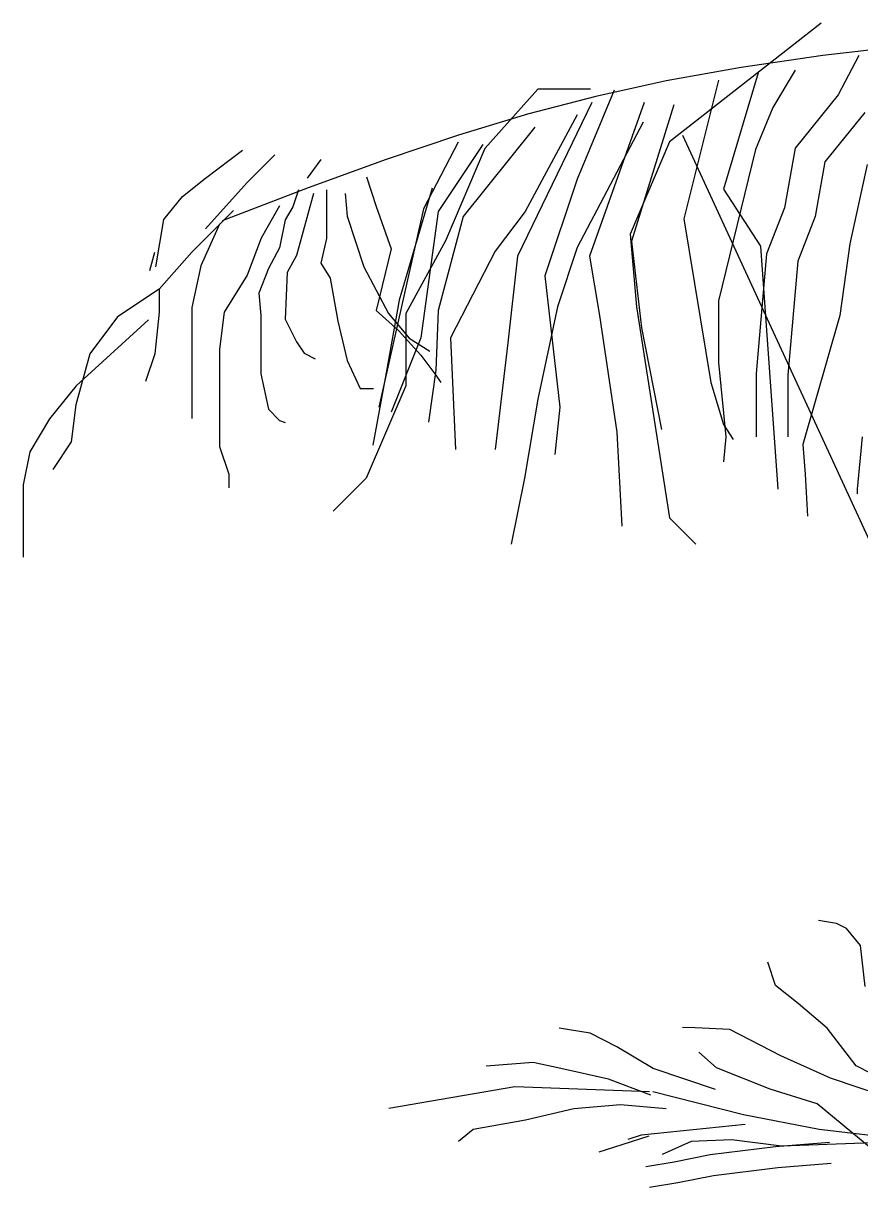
# Model space of a CAD drawing. Header units: millimetres. Extents: x 11966 to 133335, y 1756 to 88592.
# Drawn here: x 34424 to 35657, y 22130 to 23843 of the extents above; entities that cross this region are included whole.
import ezdxf

# ---------------------------------------------------------------- set-up
doc = ezdxf.new("R2010")
doc.units = ezdxf.units.MM

# ---------------------------------------------------------------- blocks, each defined once
blk = doc.blocks.new('A$C4FB75ABC')
at = {"color": 72}
for p, q in [((1.1746, 2.3061), (0.9513, 2.1315)), ((1.3106, 2.2744), (1.1767, 2.2586)), ((1.1767, 2.2586), (1.0564, 2.241)), ((1.23, 2.2589), (1.1992, 2.2008)), ((1.0564, 2.241), (0.9464, 2.2213)), ((1.0815, 2.2334), (1.0304, 2.062)), ((1.1363, 2.237), (1.1034, 2.1823)), ((0.9464, 2.2213), (0.8429, 2.1986)), ((1.0231, 2.2224), (0.972, 2.0182)), ((0.7572, 2.2091), (0.6795, 2.1218)), ((0.8429, 2.1986), (0.7422, 2.1723)), ((0.8348, 2.2091), (0.7572, 2.2091)), ((0.8699, 2.2079), (0.8151, 2.0766)), ((1.1992, 2.2008), (1.1362, 2.1221)), ((0.837, 2.1896), (0.7276, 1.9635)), ((0.9137, 2.1896), (0.8334, 1.9635)), ((0.9575, 2.186), (0.8954, 1.9854)), ((1.1034, 2.1823), (1.0779, 2.1203)), ((0.7422, 2.1723), (0.6405, 2.1416)), ((0.8151, 2.1714), (0.7385, 2.0291)), ((0.9125, 2.1606), (0.8154, 1.9763)), ((1.2384, 2.175), (1.18, 2.1021)), ((0.7531, 2.1531), (0.6473, 2.0218)), ((0.6405, 2.1416), (0.5342, 2.1057)), ((0.64, 2.1313), (0.5889, 2.0328)), ((0.6765, 2.1276), (0.6108, 2.0291)), ((0.9513, 2.1315), (0.8931, 1.9957)), ((1.2522, 1.53), (0.9707, 2.1412)), ((0.2683, 2.0784), (0.3228, 2.1193)), ((0.3296, 2.0716), (0.3705, 2.1125)), ((0.6795, 2.1218), (0.6213, 1.986)), ((1.0779, 2.1203), (1.0231, 1.8978)), ((1.1362, 2.1221), (1.1203, 2.0346)), ((0.4182, 2.0784), (0.4386, 2.1057)), ((0.5342, 2.1057), (0.4195, 2.0639)), ((1.18, 2.1021), (1.1654, 2.0218)), ((1.2421, 2.0984), (1.2165, 1.9817)), ((0.2342, 2.0512), (0.2683, 2.0784)), ((0.505, 2.0802), (0.5196, 2.0364)), ((0.8151, 2.0766), (0.7677, 1.9343)), ((0.2683, 2.0035), (0.3296, 2.0716)), ((0.4195, 2.0639), (0.2927, 2.0154)), ((0.4049, 2.0609), (0.3966, 2.0361)), ((0.4463, 2.0609), (0.4463, 1.9892)), ((0.6018, 2.0636), (0.5533, 1.8986)), ((1.0304, 2.062), (1.0852, 1.9781)), ((0.207, 2.0172), (0.2342, 2.0512)), ((0.427, 2.0554), (0.4021, 1.9643)), ((0.4739, 2.0554), (0.4767, 2.0223)), ((0.3092, 2.0308), (0.2479, 1.9695)), ((0.3773, 2.0376), (0.3501, 1.9899)), ((0.3966, 2.0361), (0.3855, 2.0168)), ((0.4767, 2.0223), (0.5015, 1.9478)), ((0.5196, 2.0364), (0.5415, 1.9744)), ((0.5889, 2.0328), (0.5232, 1.741)), ((0.6108, 2.0291), (0.5853, 1.8431)), ((0.7385, 2.0291), (0.6947, 1.9708)), ((1.1203, 2.0346), (1.0939, 1.9669)), ((0.195, 1.9478), (0.207, 2.0172)), ((0.2887, 2.0103), (0.2615, 1.9491)), ((0.3855, 2.0168), (0.3773, 1.9754)), ((0.6473, 2.0218), (0.6108, 1.8833)), ((0.972, 2.0182), (1.0122, 1.7775)), ((1.1654, 2.0218), (1.1399, 1.9562)), ((0.3501, 1.9899), (0.3296, 1.9354)), ((0.4463, 1.9892), (0.438, 1.9533)), ((0.8931, 1.9957), (0.9028, 1.8889)), ((0.3773, 1.9754), (0.3607, 1.945)), ((0.5415, 1.9744), (0.5196, 1.8833)), ((0.6213, 1.986), (0.563, 1.8792)), ((0.6947, 1.9708), (0.629, 1.8431)), ((0.8154, 1.9763), (0.7863, 1.8889)), ((0.8954, 1.9854), (0.91, 1.8577)), ((1.0852, 1.9781), (1.1107, 1.6207)), ((1.2165, 1.9817), (1.2019, 1.876)), ((0.1865, 1.9422), (0.1934, 1.9695)), ((0.2479, 1.9695), (0.2002, 1.915)), ((0.4021, 1.9643), (0.3883, 1.9395)), ((0.7276, 1.9635), (0.713, 1.8358)), ((0.8334, 1.9635), (0.848, 1.876)), ((1.0939, 1.9669), (1.0786, 1.7905)), ((1.1399, 1.9562), (1.1253, 1.7884)), ((0.2615, 1.9491), (0.2479, 1.8878)), ((0.3607, 1.945), (0.3469, 1.9091)), ((0.3883, 1.9395), (0.3855, 1.8705)), ((0.438, 1.9533), (0.4518, 1.9312)), ((0.5015, 1.9478), (0.5374, 1.8788)), ((0.3296, 1.9354), (0.2956, 1.881)), ((0.4518, 1.9312), (0.4629, 1.8677)), ((0.7677, 1.9343), (0.7896, 1.741)), ((0.2002, 1.915), (0.1389, 1.8742)), ((0.2002, 1.915), (0.2002, 1.881)), ((0.3469, 1.9091), (0.3497, 1.876)), ((0.2479, 1.8878), (0.2479, 1.8061)), ((0.5533, 1.8986), (0.5339, 1.7919)), ((0.7863, 1.8889), (0.7572, 1.7531)), ((0.9028, 1.8889), (0.9513, 1.5785)), ((1.0231, 1.8978), (1.0231, 1.8067)), ((0.1844, 1.8695), (0.0777, 1.7725)), ((0.1389, 1.8742), (0.098, 1.8197)), ((0.2002, 1.881), (0.1934, 1.8197)), ((0.2956, 1.881), (0.2887, 1.8265)), ((0.3497, 1.876), (0.3497, 1.8512)), ((0.3855, 1.8705), (0.4021, 1.8374)), ((0.5196, 1.8833), (0.5524, 1.8541)), ((0.5374, 1.8788), (0.5678, 1.8429)), ((0.563, 1.8792), (0.563, 1.7725)), ((0.6108, 1.8833), (0.6072, 1.7957)), ((0.848, 1.876), (0.8735, 1.7045)), ((1.2019, 1.876), (1.1472, 1.6863)), ((0.3497, 1.8512), (0.3497, 1.7904)), ((0.4629, 1.8677), (0.4767, 1.8098)), ((0.5524, 1.8541), (0.5853, 1.8176)), ((0.91, 1.8577), (0.9392, 1.7082)), ((0.4021, 1.8374), (0.4132, 1.8208)), ((0.5853, 1.8431), (0.5415, 1.7337)), ((0.5678, 1.8429), (0.5982, 1.8236)), ((0.629, 1.8431), (0.6363, 1.679)), ((0.713, 1.8358), (0.6984, 1.7118)), ((0.098, 1.8197), (0.0775, 1.7448)), ((0.1934, 1.8197), (0.1797, 1.7788)), ((0.2887, 1.8265), (0.2887, 1.7516)), ((0.4132, 1.8208), (0.4297, 1.8125)), ((0.5853, 1.8176), (0.6072, 1.7884)), ((0.2479, 1.8061), (0.2479, 1.7448)), ((0.4767, 1.8098), (0.496, 1.7684)), ((1.0231, 1.8067), (1.0341, 1.6973)), ((0.3497, 1.7904), (0.3607, 1.738)), ((0.5339, 1.7919), (0.5145, 1.6852)), ((0.6072, 1.7957), (0.5962, 1.7191)), ((0.6072, 1.7884), (0.6144, 1.7775)), ((1.0786, 1.7905), (1.0786, 1.6973)), ((1.1253, 1.7884), (1.1253, 1.7665)), ((0.0777, 1.7725), (0.0388, 1.724)), ((0.496, 1.7684), (0.5153, 1.7684)), ((0.563, 1.7725), (0.5048, 1.6367)), ((1.0122, 1.7775), (1.0304, 1.7155)), ((1.1253, 1.7665), (1.1253, 1.7301)), ((0.2887, 1.7516), (0.2887, 1.6835)), ((0.7572, 1.7531), (0.7377, 1.6367)), ((0.0775, 1.7448), (0.0707, 1.6903)), ((0.2479, 1.7448), (0.2479, 1.7243)), ((0.3607, 1.738), (0.3773, 1.7214)), ((0.7896, 1.741), (0.7823, 1.6717)), ((0.0388, 1.724), (0.0097, 1.6755)), ((0.3773, 1.7214), (0.3855, 1.7187)), ((1.0304, 1.7155), (1.045, 1.6936)), ((1.1253, 1.7301), (1.1253, 1.6973)), ((0.6984, 1.7118), (0.6947, 1.679)), ((0.8735, 1.7045), (0.8808, 1.566)), ((1.0341, 1.6973), (1.0304, 1.6608)), ((1.2348, 1.6973), (1.2275, 1.6207)), ((0.0707, 1.6903), (0.0435, 1.6494)), ((0.2887, 1.6835), (0.3024, 1.6426)), ((1.1472, 1.6863), (1.1509, 1.6425)), ((0.0097, 1.6755), (0, 1.627)), ((0.3024, 1.6426), (0.3024, 1.6222)), ((0.5048, 1.6367), (0.4562, 1.5882)), ((0.7377, 1.6367), (0.7183, 1.5397)), ((1.1509, 1.6425), (1.1545, 1.5805)), ((0, 1.627), (0, 1.5494)), ((1.2275, 1.6207), (1.2275, 1.6134)), ((0.9513, 1.5785), (0.9901, 1.5397)), ((0, 1.5494), (0, 1.5203)), ((1.1969, 0.9814), (1.1705, 0.9855)), ((1.2119, 0.9737), (1.1969, 0.9814)), ((1.2323, 0.9489), (1.2119, 0.9737)), ((1.239, 0.8884), (1.2323, 0.9489)), ((1.107, 0.8902), (1.0961, 0.9243)), ((1.1405, 0.8634), (1.107, 0.8902)), ((1.1834, 0.827), (1.1405, 0.8634)), ((0.8346, 0.8198), (0.7888, 0.827)), ((0.9891, 0.8277), (0.9703, 0.828)), ((1.04, 0.8252), (0.9891, 0.8277)), ((1.1149, 0.7864), (1.04, 0.8252)), ((1.226, 0.7717), (1.1834, 0.827)), ((0.8736, 0.7996), (0.8346, 0.8198)), ((0.9273, 0.7678), (0.8736, 0.7996)), ((1.0204, 0.7689), (0.9943, 0.7918)), ((0.7503, 0.7767), (0.6814, 0.7711)), ((0.7912, 0.768), (0.7503, 0.7767)), ((1.188, 0.7534), (1.1149, 0.7864)), ((1.2935, 0.7368), (1.226, 0.7717)), ((0.8615, 0.7523), (0.7912, 0.768)), ((1.0187, 0.737), (0.9273, 0.7678)), ((1.0992, 0.7376), (1.0204, 0.7689)), ((0.7236, 0.7411), (0.5379, 0.7092)), ((0.9219, 0.7334), (0.7236, 0.7411)), ((0.9235, 0.7285), (0.8615, 0.7523)), ((1.1687, 0.7159), (1.0992, 0.7376)), ((1.342, 0.7022), (1.188, 0.7534)), ((1.0599, 0.6997), (0.9265, 0.7333)), ((0.8101, 0.7087), (0.7393, 0.6917)), ((0.879, 0.7143), (0.8101, 0.7087)), ((0.9462, 0.7085), (0.879, 0.7143)), ((1.2451, 0.6526), (1.1687, 0.7159)), ((0.7393, 0.6917), (0.6621, 0.678)), ((1.0623, 0.6856), (0.9095, 0.6697)), ((1.1712, 0.6779), (1.0599, 0.6997)), ((0.6621, 0.678), (0.6405, 0.6602)), ((0.9209, 0.6684), (0.8811, 0.6557)), ((0.9095, 0.6697), (0.8898, 0.6634)), ((1.2639, 0.6673), (1.1712, 0.6779)), ((0.8811, 0.6557), (0.847, 0.6449)), ((0.9832, 0.6605), (0.9403, 0.6414)), ((1.0423, 0.6629), (0.9832, 0.6605)), ((1.1074, 0.6526), (1.011, 0.6408)), ((1.1159, 0.6537), (1.0423, 0.6629)), ((1.1867, 0.6591), (1.1074, 0.6526)), ((1.2504, 0.6584), (1.1159, 0.6537)), ((1.011, 0.6408), (0.9581, 0.6302)), ((0.9581, 0.6302), (0.9165, 0.6232)), ((1.1106, 0.6216), (1.016, 0.61)), ((1.1893, 0.628), (1.1106, 0.6216)), ((1.016, 0.61), (0.9632, 0.5994)), ((0.9632, 0.5994), (0.9216, 0.5925))]:
    blk.add_line(p, q, dxfattribs=at)

msp = doc.modelspace()

# ---------------------------------------------------------------- block references
at = {"xscale": 1000, "yscale": 1000, "zscale": 1000}
msp.add_blockref('A$C4FB75ABC', (34424.1, 21537.3), dxfattribs=at)

doc.saveas('drawing.dxf')
